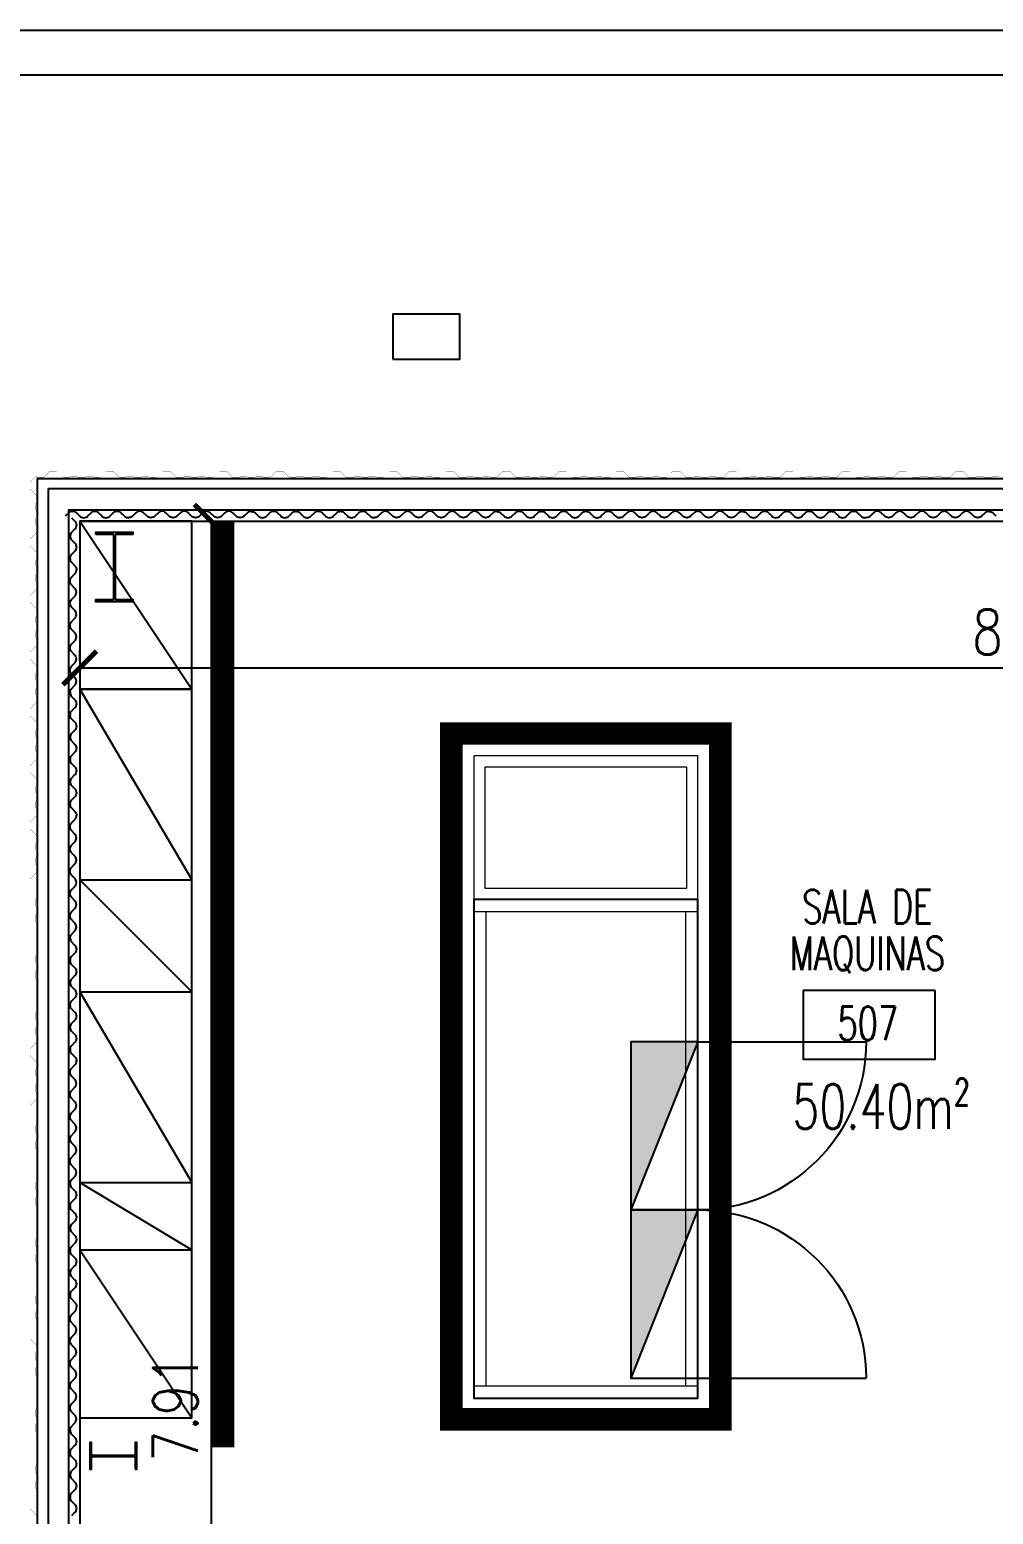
# Model space of a CAD drawing. Header units: millimetres. Extents: x -129 to 3172, y -143 to 919.
# Drawn here: x -53.42 to -49.12, y 37.16 to 43.78 of the extents above; entities that cross this region are included whole.
import ezdxf
from ezdxf.enums import TextEntityAlignment as Align

# ---------------------------------------------------------------- set-up
doc = ezdxf.new("R2010")
doc.units = ezdxf.units.MM
doc.header["$LTSCALE"] = 0.1
doc.linetypes.add('HIDDEN', pattern=[9.525, 6.35, -3.175])
for name, color, linetype in [('A-CHAPA ACANALADA', 8, 'Continuous'), ('A-CHAPA TRAPEZOIDAL', 3, 'Continuous'), ('A-VISTAS', 251, 'Continuous'), ('E-GENERAL', 8, 'Continuous'), ('EXT-REJILLAS', 252, 'Continuous'), ('MET-COLUMNA METALICA', 3, 'Continuous'), ('MET-CORREAS DE CV', 1, 'Continuous'), ('MET-LANA VIDRIO', 8, 'Continuous'), ('P-PINT VIAL AMARILLA', 9, 'Continuous'), ('R-CUADRO REF', 1, 'Continuous'), ('R-NOMBRE LOCAL', 7, 'Continuous'), ('RLV-CORDONES', 2, 'Continuous'), ('zA-COTAS', 1, 'Continuous'), ('zA-TXT SUPS', 2, 'Continuous')]:
    doc.layers.add(name, color=color, linetype=linetype)
doc.styles.add('ROMANS', font='ROMANS.SHX', dxfattribs={"width": 0.8, "height": 0.2})
doc.styles.add('VAUX', font='romans.shx', dxfattribs={"width": 0.85})
doc.linetypes.add('REFERENCIAL CORTE TRANSVERSAL WM$0$BATTING', pattern='A,0.00254,-2.54,[134,ltypeshp.shx,S=2.54,R=0,X=-2.54,Y=0],-5.08,[134,ltypeshp.shx,S=2.54,R=180,X=2.54,Y=0],-2.54', length=10.16254)
doc.dimstyles.new('COTA 1-125', dxfattribs={"dimtxt": 0.2, "dimasz": 0.15, "dimexe": 0.08, "dimexo": 0.08, "dimgap": 0.06, "dimtad": 1, "dimzin": 0, "dimdsep": 46, "dimtxsty": 'ROMANS', "dimblk": 'ARCHTICK', "dimcen": 0, "dimclrd": 256, "dimclre": 8, "dimclrt": 3, "dimadec": 0, "dimazin": 0, "dimtfac": 1, "dimtofl": 0, "dimtmove": 0, "dimatfit": 3, "dimldrblk": 'ARCHTICK', "dimfxl": 1, "dimtolj": 1, "dimtzin": 0, "dimlwd": -1, "dimlwe": -1, "dimarcsym": 0})

# ---------------------------------------------------------------- blocks, each defined once
blk = doc.blocks.new('CMETP')
at = {"layer": 'MET-COLUMNA METALICA'}
blk.add_hatch(color=256, dxfattribs=at).paths.add_polyline_path([(-0.0825, 0), (-0.0825, 0.0097), (-0.0073, 0.0097, 0.414214), (-0.0029, 0.0141), (-0.0029, 0.2958, 0.414214), (-0.0073, 0.3002), (-0.0825, 0.3002), (-0.0825, 0.31), (0.0825, 0.31), (0.0825, 0.3002), (0.0073, 0.3002, 0.414214), (0.0029, 0.2958), (0.0029, 0.0141, 0.414214), (0.0073, 0.0097), (0.0825, 0.0097), (0.0825, 0)])
blk.add_lwpolyline([(0.0825, 0.3002), (0.0825, 0.31), (-0.0825, 0.31), (-0.0825, 0.3002), (-0.0073, 0.3002, -0.414214), (-0.0029, 0.2958), (-0.0029, 0.0141, -0.414214), (-0.0073, 0.0097), (-0.0825, 0.0097), (-0.0825, 0), (0.0825, 0), (0.0825, 0.0097), (0.0073, 0.0097, -0.414214), (0.0029, 0.0141), (0.0029, 0.2958, -0.414214), (0.0073, 0.3002)], format="xyb", close=True, dxfattribs=at)
blk = doc.blocks.new('COL MET 20')
at = {"layer": 'MET-COLUMNA METALICA'}
blk.add_hatch(color=256, dxfattribs=at).paths.add_polyline_path([(-0.0971, -0.0036, -0.414214), (-0.0935, 0), (0.0935, 0, -0.414214), (0.0971, -0.0036), (0.0971, -0.0568), (0.1045, -0.0568), (0.1045, 0.0615), (0.0971, 0.0615), (0.0971, 0.0083, -0.414214), (0.0935, 0.0047), (-0.0935, 0.0047, -0.414214), (-0.0971, 0.0083), (-0.0971, 0.0615), (-0.1045, 0.0615), (-0.1045, -0.0568), (-0.0971, -0.0568)])
blk.add_lwpolyline([(-0.0971, -0.0568), (-0.1045, -0.0568), (-0.1045, 0.0615), (-0.0971, 0.0615), (-0.0971, 0.0083, 0.414214), (-0.0935, 0.0047), (0.0935, 0.0047, 0.414214), (0.0971, 0.0083), (0.0971, 0.0615), (0.1045, 0.0615), (0.1045, -0.0568), (0.0971, -0.0568), (0.0971, -0.0036, 0.414214), (0.0935, 0), (-0.0935, 0, 0.414214), (-0.0971, -0.0036)], format="xyb", close=True, dxfattribs=at)
blk = doc.blocks.new('CF')
at = {"layer": 'E-GENERAL', "ltscale": 2000}
h = blk.add_hatch(color=256, dxfattribs=at)
edge = h.paths.add_edge_path(flags=17)
edge.add_line((-1.6836, -1.1), (-0.9336, -0.8))
h.paths.add_polyline_path([(-1.6836, -1.1), (-0.9336, -0.8), (-1.6836, -0.8)])
h = blk.add_hatch(color=256, dxfattribs=at)
edge = h.paths.add_edge_path(flags=17)
edge.add_line((-0.9336, -1.1), (-0.1836, -0.8))
h.paths.add_polyline_path([(-0.9336, -1.1), (-0.1836, -0.8), (-0.9336, -0.8)])
at = {"layer": 'E-GENERAL', "lineweight": 0}
for p, q in [((-2.3186, -0.1), (-2.3186, -1.1)), ((-2.2636, -1.1), (-2.2636, -0.1)), ((-0.1486, -0.155), (-2.2636, -0.155))]:
    blk.add_line(p, q, dxfattribs=at)
at = {"layer": 'E-GENERAL', "ltscale": 2000}
for p, q in [((-1.6836, -1.1), (-0.9336, -0.8)), ((-0.9336, -1.1), (-0.1836, -0.8))]:
    blk.add_line(p, q, dxfattribs=at)
at = {"layer": 'E-GENERAL'}
for p, q in [((-1.6836, -1.1), (-1.6836, -1.85)), ((-0.1836, -1.1), (-0.1836, -1.85))]:
    blk.add_line(p, q, dxfattribs=at)
at = {"layer": 'E-GENERAL', "lineweight": 0}
for points in [[(-2.3186, -1.1), (-2.9586, -1.1), (-2.9586, -0.1), (-2.3186, -0.1), (-2.3186, -1.1)], [(-0.0936, -1.1), (-0.0936, -0.1), (-0.1486, -0.1), (-0.1486, -1.1), (-0.0936, -1.1)], [(-2.2636, -1.045), (-0.1486, -1.045)]]:
    blk.add_lwpolyline(points, dxfattribs=at)
at = {"layer": 'E-GENERAL'}
blk.add_lwpolyline([(-2.3186, -0.1), (-0.0936, -0.1), (-0.0936, -1.1), (-2.3186, -1.1)], close=True, dxfattribs=at)
at = {"layer": 'E-GENERAL', "lineweight": 0}
blk.add_lwpolyline([(-2.9086, -0.15), (-2.3686, -0.15), (-2.3686, -1.05), (-2.9086, -1.05)], close=True, dxfattribs=at)
at = {"layer": 'E-GENERAL', "ltscale": 2000}
for points in [[(-1.6836, -1.1), (-1.6836, -0.8), (-0.9336, -0.8), (-0.9336, -1.1)], [(-0.9336, -1.1), (-0.9336, -0.8), (-0.1836, -0.8), (-0.1836, -1.1)]]:
    blk.add_lwpolyline(points, close=True, dxfattribs=at)
at = {"layer": 'E-GENERAL'}
for centre, start, end in [((-1.6836, -1.1), 270, 0), ((-0.1836, -1.1), 180, 270)]:
    blk.add_arc(centre, 0.75, start, end, dxfattribs=at)
at = {"layer": 'P-PINT VIAL AMARILLA', "const_width": 0.1}
blk.add_lwpolyline([(-3.0586, -1.2), (0, -1.2), (0, 0), (-3.0586, 0)], close=True, dxfattribs=at)
blk = doc.blocks.new('N Local')
at = {"layer": 'R-CUADRO REF'}
blk.add_lwpolyline([(6337.1934, -934.8286), (6337.93, -934.8286), (6337.93, -935.2124), (6337.1934, -935.2124)], close=True, dxfattribs=at)
at = {"layer": 'R-CUADRO REF', "lineweight": 0, "style": 'VAUX', "width": 0.85}
blk.add_attdef('NUMERO', text='', height=0.1823, dxfattribs=at).set_placement((6337.5847, -935.1061), align=Align.CENTER)
at = {"layer": 'R-NOMBRE LOCAL', "lineweight": 0, "style": 'VAUX', "width": 0.85}
for p in [(6337.5718, -934.4549), (6337.5718, -934.7149)]:
    blk.add_attdef('NOMBRE', text='', height=0.1823, dxfattribs=at).set_placement(p, align=Align.CENTER)
blk = doc.blocks.new('_ARCHTICK')
at = {"color": 0, "linetype": 'ByBlock', "const_width": 0.15}
blk.add_lwpolyline([(-0.5, -0.5), (0.5, 0.5)], dxfattribs=at)
blk = doc.blocks.new('*D385')
at = {"layer": 'Defpoints', "color": 0, "transparency": 16777216}
for p in [(-44.7588, 40.9333), (-53.1984, 40.8846, -0.023), (-44.7588, 40.8846, -0.0132)]:
    blk.add_point(p, dxfattribs=at)
at = {"layer": 'zA-COTAS', "color": 8, "linetype": 'HIDDEN', "transparency": 16777216}
for p, q in [((-53.1984, 40.9646), (-53.1984, 41.0133)), ((-44.7588, 40.9646), (-44.7588, 41.0133))]:
    blk.add_line(p, q, dxfattribs=at)
at = {"layer": 'zA-COTAS', "transparency": 16777216}
blk.add_line((-53.1984, 40.9333), (-44.7588, 40.9333), dxfattribs=at)
at = {"layer": 'zA-COTAS', "transparency": 16777216, "xscale": 0.15, "yscale": 0.15, "zscale": 0.15, "rotation": 180}
blk.add_blockref('_ARCHTICK', (-53.1984, 40.9333), dxfattribs=at)
at = {"layer": 'zA-COTAS', "transparency": 16777216, "xscale": 0.15, "yscale": 0.15, "zscale": 0.15}
blk.add_blockref('_ARCHTICK', (-44.7588, 40.9333), dxfattribs=at)
at = {"layer": 'zA-COTAS', "color": 3, "transparency": 16777216, "insert": (-48.9786, 41.0933), "char_height": 0.2, "attachment_point": 5, "style": 'ROMANS'}
blk.add_mtext('\\A1;8.44', dxfattribs=at)
blk = doc.blocks.new('*D392')
at = {"layer": 'Defpoints', "color": 0, "transparency": 16777216}
for p in [(-52.6304, 41.588, -0.0219), (-52.8647, 33.6785, -0.023), (-52.6125, 33.6785)]:
    blk.add_point(p, dxfattribs=at)
at = {"layer": 'zA-COTAS', "transparency": 16777216}
blk.add_line((-52.6125, 41.588), (-52.6125, 33.6785), dxfattribs=at)
at = {"layer": 'zA-COTAS', "color": 8, "linetype": 'HIDDEN', "transparency": 16777216}
for p, q in [((-52.5504, 41.588), (-52.5325, 41.588)), ((-52.7847, 33.6785), (-52.5325, 33.6785))]:
    blk.add_line(p, q, dxfattribs=at)
at = {"layer": 'zA-COTAS', "transparency": 16777216, "xscale": 0.15, "yscale": 0.15, "zscale": 0.15}
for p, rotation in [((-52.6125, 41.588), 90), ((-52.6125, 33.6785), 270)]:
    blk.add_blockref('_ARCHTICK', p, dxfattribs=dict(at, rotation=rotation))
at = {"layer": 'zA-COTAS', "color": 3, "transparency": 16777216, "insert": (-52.7725, 37.6333), "char_height": 0.2, "attachment_point": 5, "rotation": 90, "style": 'ROMANS'}
blk.add_mtext('\\A1;7.91', dxfattribs=at)
blk = doc.blocks.new('rpluvial')
blk.add_lwpolyline([(1964.5718, 1190.3267), (1964.8718, 1190.3267), (1964.8718, 1190.5267), (1964.5718, 1190.5267)], close=True)

msp = doc.modelspace()

# ---------------------------------------------------------------- linework, layer by layer
at = {"layer": 'A-CHAPA ACANALADA', "elevation": 0.0006}
for points in [[(-53.2621, 41.6112), (-53.248, 41.6253, -0.414214), (-53.2136, 41.6253), (-53.1996, 41.6112, 0.414214), (-53.1621, 41.6112), (-53.148, 41.6253, -0.414214), (-53.1149, 41.6253), (-53.1009, 41.6112, 0.414214), (-53.0634, 41.6112), (-53.0493, 41.6253, -0.414214), (-53.0149, 41.6253), (-53.0009, 41.6112, 0.219544), (-52.9795, 41.6033)], [(-53.2356, 41.6032), (-53.2216, 41.5892, -0.414214), (-53.2216, 41.5517), (-53.2356, 41.5376, 0.414214), (-53.2356, 41.5046), (-53.2216, 41.4905, -0.414214), (-53.2216, 41.453), (-53.2356, 41.439, 0.414214), (-53.2356, 41.4046), (-53.2216, 41.3905, -0.219544), (-53.2137, 41.3691)], [(-52.4338, 41.6316), (-52.4341, 41.6316, 0.181707), (-52.451, 41.6252), (-52.465, 41.6112, -0.414214), (-52.5025, 41.6112), (-52.5166, 41.6252, 0.414214), (-52.551, 41.6252), (-52.565, 41.6112, -0.414214), (-52.6025, 41.6112), (-52.6166, 41.6252, 0.414214), (-52.6497, 41.6252), (-52.6637, 41.6112, -0.414214), (-52.7012, 41.6112), (-52.7152, 41.6252, 0.414214), (-52.7497, 41.6252), (-52.7637, 41.6112, -0.414214), (-52.8012, 41.6112), (-52.8152, 41.6253, 0.414214), (-52.8483, 41.6253), (-52.8624, 41.6112, -0.414214), (-52.8999, 41.6112), (-52.9139, 41.6253, 0.414214), (-52.9483, 41.6253), (-52.9624, 41.6112, -0.219544), (-52.9838, 41.6033, -0.923906)], [(-52.4338, 41.6316), (-52.4335, 41.6316, -0.181707), (-52.4166, 41.6252), (-52.4025, 41.6112, 0.414214), (-52.365, 41.6112), (-52.351, 41.6252, -0.414214), (-52.3166, 41.6252), (-52.3025, 41.6112, 0.414214), (-52.265, 41.6112), (-52.251, 41.6252, -0.414214), (-52.2179, 41.6252), (-52.2039, 41.6112, 0.414214), (-52.1664, 41.6112), (-52.1523, 41.6252, -0.414214), (-52.1179, 41.6252), (-52.1039, 41.6112, 0.414214), (-52.0664, 41.6112), (-52.0523, 41.6252, -0.414214), (-52.0192, 41.6252), (-52.0052, 41.6112, 0.414214), (-51.9677, 41.6112), (-51.9537, 41.6252, -0.414214), (-51.9192, 41.6252), (-51.9052, 41.6112, 0.219544), (-51.8838, 41.6033, 0.923906)], [(-51.3381, 41.6316), (-51.3384, 41.6316, 0.181707), (-51.3553, 41.6252), (-51.3693, 41.6112, -0.414214), (-51.4068, 41.6112), (-51.4209, 41.6252, 0.414214), (-51.4553, 41.6252), (-51.4693, 41.6112, -0.414214), (-51.5068, 41.6112), (-51.5209, 41.6252, 0.414214), (-51.554, 41.6252), (-51.568, 41.6112, -0.414214), (-51.6055, 41.6112), (-51.6195, 41.6252, 0.414214), (-51.654, 41.6252), (-51.668, 41.6112, -0.414214), (-51.7055, 41.6112), (-51.7195, 41.6252, 0.414214), (-51.7526, 41.6252), (-51.7667, 41.6112, -0.414214), (-51.8042, 41.6112), (-51.8182, 41.6252, 0.414214), (-51.8526, 41.6252), (-51.8667, 41.6112, -0.219544), (-51.8881, 41.6033, -0.923906)], [(-51.3387, 41.6316), (-51.3384, 41.6316, -0.181707), (-51.3215, 41.6252), (-51.3075, 41.6112, 0.414214), (-51.27, 41.6112), (-51.2559, 41.6252, -0.414214), (-51.2215, 41.6252), (-51.2075, 41.6112, 0.414214), (-51.17, 41.6112), (-51.1559, 41.6252, -0.414214), (-51.1228, 41.6252), (-51.1088, 41.6112, 0.414214), (-51.0713, 41.6112), (-51.0573, 41.6252, -0.414214), (-51.0228, 41.6252), (-51.0088, 41.6112, 0.414214), (-50.9713, 41.6112), (-50.9573, 41.6252, -0.414214), (-50.9242, 41.6252), (-50.9101, 41.6112, 0.414214), (-50.8726, 41.6112), (-50.8586, 41.6252, -0.414214), (-50.8242, 41.6252), (-50.8101, 41.6112, 0.219544), (-50.7887, 41.6033, 0.923906)], [(-50.243, 41.6316), (-50.2433, 41.6316, 0.181707), (-50.2602, 41.6252), (-50.2743, 41.6112, -0.414214), (-50.3118, 41.6112), (-50.3258, 41.6252, 0.414214), (-50.3602, 41.6252), (-50.3743, 41.6112, -0.414214), (-50.4118, 41.6112), (-50.4258, 41.6252, 0.414214), (-50.4589, 41.6252), (-50.4729, 41.6112, -0.414214), (-50.5104, 41.6112), (-50.5245, 41.6252, 0.414214), (-50.5589, 41.6252), (-50.5729, 41.6112, -0.414214), (-50.6104, 41.6112), (-50.6245, 41.6252, 0.414214), (-50.6576, 41.6252), (-50.6716, 41.6112, -0.414214), (-50.7091, 41.6112), (-50.7231, 41.6252, 0.414214), (-50.7576, 41.6252), (-50.7716, 41.6112, -0.219544), (-50.793, 41.6033, -0.923906)], [(-50.2437, 41.6316), (-50.2434, 41.6316, -0.181707), (-50.2265, 41.6252), (-50.2125, 41.6112, 0.414214), (-50.175, 41.6112), (-50.1609, 41.6252, -0.414214), (-50.1265, 41.6252), (-50.1125, 41.6112, 0.414214), (-50.075, 41.6112), (-50.0609, 41.6252, -0.414214), (-50.0278, 41.6252), (-50.0138, 41.6112, 0.414214), (-49.9763, 41.6112), (-49.9622, 41.6252, -0.414214), (-49.9278, 41.6252), (-49.9138, 41.6112, 0.414214), (-49.8763, 41.6112), (-49.8622, 41.6252, -0.414214), (-49.8292, 41.6252), (-49.8151, 41.6112, 0.414214), (-49.7776, 41.6112), (-49.7636, 41.6252, -0.414214), (-49.7292, 41.6252), (-49.7151, 41.6112, 0.219544), (-49.6937, 41.6033, 0.923906)], [(-49.1437, 41.6315), (-49.144, 41.6315, 0.181707), (-49.1609, 41.6252), (-49.175, 41.6111, -0.414214), (-49.2125, 41.6111), (-49.2265, 41.6252, 0.414214), (-49.2609, 41.6252), (-49.275, 41.6111, -0.414214), (-49.3125, 41.6111), (-49.3265, 41.6252, 0.414214), (-49.3596, 41.6252), (-49.3736, 41.6111, -0.414214), (-49.4111, 41.6111), (-49.4252, 41.6252, 0.414214), (-49.4596, 41.6252), (-49.4736, 41.6111, -0.414214), (-49.5111, 41.6111), (-49.5252, 41.6252, 0.414214), (-49.5583, 41.6252), (-49.5723, 41.6112, -0.414214), (-49.6098, 41.6112), (-49.6238, 41.6252, 0.414214), (-49.6583, 41.6252), (-49.6723, 41.6112, -0.219544), (-49.6937, 41.6033, -0.923906)], [(-49.1437, 41.6315), (-49.1434, 41.6315, -0.181707), (-49.1265, 41.6252), (-49.1125, 41.6111, 0.414214)], [(-53.242, 40.8234), (-53.242, 40.8237, -0.181707), (-53.2356, 40.8406), (-53.2216, 40.8547, 0.414214), (-53.2216, 40.8922), (-53.2356, 40.9062, -0.414214), (-53.2356, 40.9406), (-53.2216, 40.9547, 0.414214), (-53.2216, 40.9922), (-53.2356, 41.0062, -0.414214), (-53.2356, 41.0393), (-53.2216, 41.0533, 0.414214), (-53.2216, 41.0908), (-53.2356, 41.1049, -0.414214), (-53.2356, 41.1393), (-53.2216, 41.1533, 0.414214), (-53.2216, 41.1908), (-53.2356, 41.2049, -0.414214), (-53.2356, 41.238), (-53.2216, 41.252, 0.414214), (-53.2216, 41.2895), (-53.2356, 41.3035, -0.414214), (-53.2356, 41.338), (-53.2216, 41.352, 0.219544), (-53.2137, 41.3734, 0.923906)], [(-53.242, 40.8234), (-53.242, 40.8231, 0.181707), (-53.2356, 40.8062), (-53.2216, 40.7922, -0.414214), (-53.2216, 40.7547), (-53.2356, 40.7406, 0.414214), (-53.2356, 40.7062), (-53.2216, 40.6922, -0.414214), (-53.2216, 40.6547), (-53.2356, 40.6406, 0.414214), (-53.2356, 40.6075), (-53.2216, 40.5935, -0.414214), (-53.2216, 40.556), (-53.2356, 40.5419, 0.414214), (-53.2356, 40.5075), (-53.2216, 40.4935, -0.414214), (-53.2216, 40.456), (-53.2356, 40.4419, 0.414214), (-53.2356, 40.4089), (-53.2216, 40.3948, -0.414214), (-53.2216, 40.3573), (-53.2356, 40.3433, 0.414214), (-53.2356, 40.3089), (-53.2216, 40.2948, -0.219544), (-53.2137, 40.2734, -0.923906)], [(-53.242, 39.7277), (-53.242, 39.728, -0.181707), (-53.2356, 39.7449), (-53.2216, 39.759, 0.414214), (-53.2216, 39.7965), (-53.2356, 39.8105, -0.414214), (-53.2356, 39.8449), (-53.2216, 39.859, 0.414214), (-53.2216, 39.8965), (-53.2356, 39.9105, -0.414214), (-53.2356, 39.9436), (-53.2216, 39.9576, 0.414214), (-53.2216, 39.9951), (-53.2356, 40.0092, -0.414214), (-53.2356, 40.0436), (-53.2216, 40.0576, 0.414214), (-53.2216, 40.0951), (-53.2356, 40.1092, -0.414214), (-53.2356, 40.1423), (-53.2216, 40.1563, 0.414214), (-53.2216, 40.1938), (-53.2356, 40.2078, -0.414214), (-53.2356, 40.2423), (-53.2216, 40.2563, 0.219544), (-53.2137, 40.2777, 0.923906)], [(-53.242, 39.7283), (-53.242, 39.728, 0.181707), (-53.2356, 39.7111), (-53.2216, 39.6971, -0.414214), (-53.2216, 39.6596), (-53.2356, 39.6455, 0.414214), (-53.2356, 39.6111), (-53.2216, 39.5971, -0.414214), (-53.2216, 39.5596), (-53.2356, 39.5455, 0.414214), (-53.2356, 39.5125), (-53.2216, 39.4984, -0.414214), (-53.2216, 39.4609), (-53.2356, 39.4469, 0.414214), (-53.2356, 39.4125), (-53.2216, 39.3984, -0.414214), (-53.2216, 39.3609), (-53.2356, 39.3469, 0.414214), (-53.2356, 39.3138), (-53.2216, 39.2998, -0.414214), (-53.2216, 39.2623), (-53.2356, 39.2482, 0.414214), (-53.2356, 39.2138), (-53.2216, 39.1998, -0.219544), (-53.2137, 39.1783, -0.923906)], [(-53.242, 38.6326), (-53.242, 38.633, -0.181707), (-53.2356, 38.6499), (-53.2216, 38.6639, 0.414214), (-53.2216, 38.7014), (-53.2356, 38.7154, -0.414214), (-53.2356, 38.7499), (-53.2216, 38.7639, 0.414214), (-53.2216, 38.8014), (-53.2356, 38.8154, -0.414214), (-53.2356, 38.8485), (-53.2216, 38.8626, 0.414214), (-53.2216, 38.9001), (-53.2356, 38.9141, -0.414214), (-53.2356, 38.9485), (-53.2216, 38.9626, 0.414214), (-53.2216, 39.0001), (-53.2356, 39.0141, -0.414214), (-53.2356, 39.0472), (-53.2216, 39.0612, 0.414214), (-53.2216, 39.0987), (-53.2356, 39.1128, -0.414214), (-53.2356, 39.1472), (-53.2216, 39.1612, 0.219544), (-53.2137, 39.1826, 0.923906)], [(-53.242, 38.6333), (-53.242, 38.633, 0.181707), (-53.2356, 38.6161), (-53.2216, 38.6021, -0.414214), (-53.2216, 38.5646), (-53.2356, 38.5505, 0.414214), (-53.2356, 38.5161), (-53.2216, 38.5021, -0.414214), (-53.2216, 38.4646), (-53.2356, 38.4505, 0.414214), (-53.2356, 38.4175), (-53.2216, 38.4034, -0.414214), (-53.2216, 38.3659), (-53.2356, 38.3519, 0.414214), (-53.2356, 38.3175), (-53.2216, 38.3034, -0.414214), (-53.2216, 38.2659), (-53.2356, 38.2519, 0.414214), (-53.2356, 38.2188), (-53.2216, 38.2047, -0.414214), (-53.2216, 38.1672), (-53.2356, 38.1532, 0.414214), (-53.2356, 38.1188), (-53.2216, 38.1047, -0.219544), (-53.2137, 38.0833, -0.923906)], [(-53.242, 37.5333), (-53.242, 37.5336, -0.181707), (-53.2356, 37.5505), (-53.2216, 37.5646, 0.414214), (-53.2216, 37.6021), (-53.2356, 37.6161, -0.414214), (-53.2356, 37.6505), (-53.2216, 37.6646, 0.414214), (-53.2216, 37.7021), (-53.2356, 37.7161, -0.414214), (-53.2356, 37.7492), (-53.2216, 37.7633, 0.414214), (-53.2216, 37.8008), (-53.2356, 37.8148, -0.414214), (-53.2356, 37.8492), (-53.2216, 37.8633, 0.414214), (-53.2216, 37.9008), (-53.2356, 37.9148, -0.414214), (-53.2356, 37.9479), (-53.2216, 37.9619, 0.414214), (-53.2216, 37.9994), (-53.2356, 38.0135, -0.414214), (-53.2356, 38.0479), (-53.2216, 38.0619, 0.219544), (-53.2137, 38.0833, 0.923906)], [(-53.242, 37.5333), (-53.242, 37.533, 0.181707), (-53.2356, 37.5161), (-53.2216, 37.5021, -0.414214), (-53.2216, 37.4646), (-53.2356, 37.4505, 0.414214), (-53.2356, 37.4161), (-53.2216, 37.4021, -0.414214), (-53.2216, 37.3646), (-53.2356, 37.3505, 0.414214), (-53.2356, 37.3175), (-53.2216, 37.3034, -0.414214), (-53.2216, 37.2659), (-53.2356, 37.2519, 0.414214), (-53.2356, 37.2175), (-53.2216, 37.2034, -0.414214), (-53.2216, 37.1659), (-53.2356, 37.1519, 0.414214)]]:
    msp.add_lwpolyline(points, format="xyb", dxfattribs=at)
at = {"layer": 'A-CHAPA TRAPEZOIDAL'}
for points in [[(-53.3922, 41.7892, 0.0006, 0.0006, 0), (-53.4205, 41.7609, 0.0006, 0.0006, 0), (-53.4205, 41.7309, 0.0006, 0.0006, 0), (-53.3922, 41.7026, 0.0006, 0.0006, 0), (-53.3922, 41.6726, 0.0006, 0.0006, 0), (-53.3962, 41.6686, 0.0006, 0.0006, 0), (-53.3962, 41.6386, 0.0006, 0.0006, 0), (-53.3922, 41.6346, 0.0006, 0.0006, 0), (-53.3922, 41.6046, 0.0006, 0.0006, 0), (-53.3962, 41.6006, 0.0006, 0.0006, 0), (-53.3962, 41.5706, 0.0006, 0.0006, 0), (-53.3922, 41.5666, 0.0006, 0.0006, 0), (-53.3922, 41.5366, 0.0006, 0.0006, 0), (-53.4205, 41.5083, 0.0006, 0.0006, 0), (-53.4205, 41.4783, 0.0006, 0.0006, 0), (-53.3922, 41.4501, 0.0006, 0.0006, 0), (-53.3922, 41.4201, 0.0006, 0.0006, 0), (-53.3962, 41.4161, 0.0006, 0.0006, 0), (-53.3962, 41.3861, 0.0006, 0.0006, 0), (-53.3922, 41.3821, 0.0006, 0.0006, 0), (-53.3922, 41.3521, 0.0006, 0.0006, 0), (-53.3962, 41.3481, 0.0006, 0.0006, 0), (-53.3962, 41.3181, 0.0006, 0.0006, 0), (-53.3922, 41.3141, 0.0006, 0.0006, 0), (-53.3922, 41.2841, 0.0006, 0.0006, 0), (-53.4205, 41.2558, 0.0006, 0.0006, 0), (-53.4205, 41.2258, 0.0006, 0.0006, 0), (-53.3922, 41.1975, 0.0006, 0.0006, 0), (-53.3922, 41.1675, 0.0006, 0.0006, 0), (-53.3962, 41.1635, 0.0006, 0.0006, 0), (-53.3962, 41.1335, 0.0006, 0.0006, 0), (-53.3922, 41.1295, 0.0006, 0.0006, 0), (-53.3922, 41.0995, 0.0006, 0.0006, 0), (-53.3962, 41.0955, 0.0006, 0.0006, 0), (-53.3962, 41.0655, 0.0006, 0.0006, 0), (-53.3922, 41.0615, 0.0006, 0.0006, 0), (-53.3922, 41.0315, 0.0006, 0.0006, 0), (-53.4205, 41.0032, 0.0006, 0.0006, 0), (-53.4205, 40.9732, 0.0006, 0.0006, 0), (-53.3922, 40.9449, 0, 0, 0)], [(-52.3497, 41.7828, 0.0006, 0.0006, 0), (-52.3797, 41.7828, 0.0006, 0.0006, 0), (-52.3837, 41.7868, 0.0006, 0.0006, 0), (-52.4143, 41.7868, 0.0006, 0.0006, 0), (-52.4183, 41.7828, 0.0006, 0.0006, 0), (-52.4483, 41.7828, 0.0006, 0.0006, 0), (-52.4523, 41.7868, 0.0006, 0.0006, 0), (-52.4823, 41.7868, 0.0006, 0.0006, 0), (-52.4863, 41.7828, 0.0006, 0.0006, 0), (-52.5163, 41.7828, 0.0006, 0.0006, 0), (-52.5446, 41.8111, 0.0006, 0.0006, 0), (-52.5746, 41.8111, 0.0006, 0.0006, 0), (-52.6028, 41.7828, 0.0006, 0.0006, 0), (-52.6328, 41.7828, 0.0006, 0.0006, 0), (-52.6368, 41.7868, 0.0006, 0.0006, 0), (-52.6668, 41.7868, 0.0006, 0.0006, 0), (-52.6708, 41.7828, 0.0006, 0.0006, 0), (-52.7008, 41.7828, 0.0006, 0.0006, 0), (-52.7048, 41.7868, 0.0006, 0.0006, 0), (-52.7348, 41.7868, 0.0006, 0.0006, 0), (-52.7388, 41.7828, 0.0006, 0.0006, 0), (-52.7688, 41.7828, 0.0006, 0.0006, 0), (-52.7971, 41.8111, 0.0006, 0.0006, 0), (-52.8271, 41.8111, 0.0006, 0.0006, 0), (-52.8554, 41.7828, 0.0006, 0.0006, 0), (-52.8854, 41.7828, 0.0006, 0.0006, 0), (-52.8894, 41.7868, 0.0006, 0.0006, 0), (-52.9194, 41.7868, 0.0006, 0.0006, 0), (-52.9234, 41.7828, 0.0006, 0.0006, 0), (-52.9534, 41.7828, 0.0006, 0.0006, 0), (-52.9574, 41.7868, 0.0006, 0.0006, 0), (-52.9874, 41.7868, 0.0006, 0.0006, 0), (-52.9914, 41.7828, 0.0006, 0.0006, 0), (-53.0214, 41.7828, 0.0006, 0.0006, 0), (-53.0497, 41.8111, 0.0006, 0.0006, 0), (-53.0797, 41.8111, 0.0006, 0.0006, 0), (-53.108, 41.7828, 0.0006, 0.0006, 0), (-53.138, 41.7828, 0.0006, 0.0006, 0), (-53.142, 41.7868, 0.0006, 0.0006, 0), (-53.172, 41.7868, 0.0006, 0.0006, 0), (-53.176, 41.7828, 0.0006, 0.0006, 0), (-53.206, 41.7828, 0.0006, 0.0006, 0), (-53.21, 41.7868, 0.0006, 0.0006, 0), (-53.24, 41.7868, 0.0006, 0.0006, 0), (-53.244, 41.7828, 0.0006, 0.0006, 0), (-53.274, 41.7828, 0.0006, 0.0006, 0), (-53.3023, 41.8111, 0.0006, 0.0006, 0), (-53.3323, 41.8111, 0.0006, 0.0006, 0), (-53.3605, 41.7828, 0.0006, 0.0006, 0), (-53.3905, 41.7828, 0.0006, 0.0006, 0), (-53.3945, 41.7868, 0.0006, 0.0006, 0), (-53.3946, 41.7868, 0.0006, 0.0006, 0)], [(-50.8337, 41.7828, 0.0006, 0.0006, 0), (-50.8637, 41.7828, 0.0006, 0.0006, 0), (-50.8677, 41.7868, 0.0006, 0.0006, 0), (-50.8983, 41.7868, 0.0006, 0.0006, 0), (-50.9023, 41.7828, 0.0006, 0.0006, 0), (-50.9323, 41.7828, 0.0006, 0.0006, 0), (-50.9363, 41.7868, 0.0006, 0.0006, 0), (-50.9663, 41.7868, 0.0006, 0.0006, 0), (-50.9703, 41.7828, 0.0006, 0.0006, 0), (-51.0003, 41.7828, 0.0006, 0.0006, 0), (-51.0286, 41.8111, 0.0006, 0.0006, 0), (-51.0586, 41.8111, 0.0006, 0.0006, 0), (-51.0869, 41.7828, 0.0006, 0.0006, 0), (-51.1169, 41.7828, 0.0006, 0.0006, 0), (-51.1209, 41.7868, 0.0006, 0.0006, 0), (-51.1509, 41.7868, 0.0006, 0.0006, 0), (-51.1549, 41.7828, 0.0006, 0.0006, 0), (-51.1849, 41.7828, 0.0006, 0.0006, 0), (-51.1889, 41.7868, 0.0006, 0.0006, 0), (-51.2189, 41.7868, 0.0006, 0.0006, 0), (-51.2229, 41.7828, 0.0006, 0.0006, 0), (-51.2529, 41.7828, 0.0006, 0.0006, 0), (-51.2811, 41.8111, 0.0006, 0.0006, 0), (-51.3111, 41.8111, 0.0006, 0.0006, 0), (-51.3394, 41.7828, 0.0006, 0.0006, 0), (-51.3694, 41.7828, 0.0006, 0.0006, 0), (-51.3734, 41.7868, 0.0006, 0.0006, 0), (-51.4034, 41.7868, 0.0006, 0.0006, 0), (-51.4074, 41.7828, 0.0006, 0.0006, 0), (-51.4374, 41.7828, 0.0006, 0.0006, 0), (-51.4414, 41.7868, 0.0006, 0.0006, 0), (-51.4714, 41.7868, 0.0006, 0.0006, 0), (-51.4754, 41.7828, 0.0006, 0.0006, 0), (-51.5054, 41.7828, 0.0006, 0.0006, 0), (-51.5337, 41.8111, 0.0006, 0.0006, 0), (-51.5637, 41.8111, 0.0006, 0.0006, 0), (-51.592, 41.7828, 0.0006, 0.0006, 0), (-51.622, 41.7828, 0.0006, 0.0006, 0), (-51.626, 41.7868, 0.0006, 0.0006, 0), (-51.656, 41.7868, 0.0006, 0.0006, 0), (-51.66, 41.7828, 0.0006, 0.0006, 0), (-51.69, 41.7828, 0.0006, 0.0006, 0), (-51.694, 41.7868, 0.0006, 0.0006, 0), (-51.724, 41.7868, 0.0006, 0.0006, 0), (-51.728, 41.7828, 0.0006, 0.0006, 0), (-51.758, 41.7828, 0.0006, 0.0006, 0), (-51.7863, 41.8111, 0.0006, 0.0006, 0), (-51.8163, 41.8111, 0.0006, 0.0006, 0), (-51.8446, 41.7828, 0.0006, 0.0006, 0), (-51.8746, 41.7828, 0.0006, 0.0006, 0), (-51.8786, 41.7868, 0.0006, 0.0006, 0), (-51.9086, 41.7868, 0.0006, 0.0006, 0), (-51.9126, 41.7828, 0.0006, 0.0006, 0), (-51.9426, 41.7828, 0.0006, 0.0006, 0), (-51.9466, 41.7868, 0.0006, 0.0006, 0), (-51.9766, 41.7868, 0.0006, 0.0006, 0), (-51.9806, 41.7828, 0.0006, 0.0006, 0), (-52.0106, 41.7828, 0.0006, 0.0006, 0), (-52.0388, 41.8111, 0.0006, 0.0006, 0), (-52.0688, 41.8111, 0.0006, 0.0006, 0), (-52.0971, 41.7828, 0.0006, 0.0006, 0), (-52.1271, 41.7828, 0.0006, 0.0006, 0), (-52.1311, 41.7868, 0.0006, 0.0006, 0), (-52.1611, 41.7868, 0.0006, 0.0006, 0), (-52.1651, 41.7828, 0.0006, 0.0006, 0), (-52.1951, 41.7828, 0.0006, 0.0006, 0), (-52.1991, 41.7868, 0.0006, 0.0006, 0), (-52.2291, 41.7868, 0.0006, 0.0006, 0), (-52.2331, 41.7828, 0.0006, 0.0006, 0), (-52.2631, 41.7828, 0.0006, 0.0006, 0), (-52.2914, 41.8111, 0.0006, 0.0006, 0), (-52.3214, 41.8111, 0.0006, 0.0006, 0), (-52.3497, 41.7828, 0, 0, 0)], [(-49.8119, 41.7943, 0.0006, 0.0006, 0), (-49.8234, 41.7828, 0.0006, 0.0006, 0), (-49.8534, 41.7828, 0.0006, 0.0006, 0), (-49.8574, 41.7868, 0.0006, 0.0006, 0), (-49.8874, 41.7868, 0.0006, 0.0006, 0), (-49.8914, 41.7828, 0.0006, 0.0006, 0), (-49.9214, 41.7828, 0.0006, 0.0006, 0), (-49.9254, 41.7868, 0.0006, 0.0006, 0), (-49.9554, 41.7868, 0.0006, 0.0006, 0), (-49.9594, 41.7828, 0.0006, 0.0006, 0), (-49.9894, 41.7828, 0.0006, 0.0006, 0), (-50.0177, 41.8111, 0.0006, 0.0006, 0), (-50.0477, 41.8111, 0.0006, 0.0006, 0), (-50.076, 41.7828, 0.0006, 0.0006, 0), (-50.106, 41.7828, 0.0006, 0.0006, 0), (-50.11, 41.7868, 0.0006, 0.0006, 0), (-50.14, 41.7868, 0.0006, 0.0006, 0), (-50.144, 41.7828, 0.0006, 0.0006, 0), (-50.174, 41.7828, 0.0006, 0.0006, 0), (-50.178, 41.7868, 0.0006, 0.0006, 0), (-50.208, 41.7868, 0.0006, 0.0006, 0), (-50.212, 41.7828, 0.0006, 0.0006, 0), (-50.242, 41.7828, 0.0006, 0.0006, 0), (-50.2703, 41.8111, 0.0006, 0.0006, 0), (-50.3003, 41.8111, 0.0006, 0.0006, 0), (-50.3286, 41.7828, 0.0006, 0.0006, 0), (-50.3586, 41.7828, 0.0006, 0.0006, 0), (-50.3626, 41.7868, 0.0006, 0.0006, 0), (-50.3926, 41.7868, 0.0006, 0.0006, 0), (-50.3966, 41.7828, 0.0006, 0.0006, 0), (-50.4266, 41.7828, 0.0006, 0.0006, 0), (-50.4306, 41.7868, 0.0006, 0.0006, 0), (-50.4606, 41.7868, 0.0006, 0.0006, 0), (-50.4646, 41.7828, 0.0006, 0.0006, 0), (-50.4946, 41.7828, 0.0006, 0.0006, 0), (-50.5229, 41.8111, 0.0006, 0.0006, 0), (-50.5529, 41.8111, 0.0006, 0.0006, 0), (-50.5811, 41.7828, 0.0006, 0.0006, 0), (-50.6111, 41.7828, 0.0006, 0.0006, 0), (-50.6151, 41.7868, 0.0006, 0.0006, 0), (-50.6451, 41.7868, 0.0006, 0.0006, 0), (-50.6491, 41.7828, 0.0006, 0.0006, 0), (-50.6791, 41.7828, 0.0006, 0.0006, 0), (-50.6831, 41.7868, 0.0006, 0.0006, 0), (-50.7131, 41.7868, 0.0006, 0.0006, 0), (-50.7171, 41.7828, 0.0006, 0.0006, 0), (-50.7471, 41.7828, 0.0006, 0.0006, 0), (-50.7754, 41.8111, 0.0006, 0.0006, 0), (-50.8054, 41.8111, 0.0006, 0.0006, 0), (-50.8337, 41.7828, 0, 0, 0)], [(-49.0992, 41.7868, 0.0006, 0.0006, 0), (-49.1297, 41.7868, 0.0006, 0.0006, 0), (-49.1337, 41.7828, 0.0006, 0.0006, 0), (-49.1637, 41.7828, 0.0006, 0.0006, 0), (-49.1677, 41.7868, 0.0006, 0.0006, 0), (-49.1977, 41.7868, 0.0006, 0.0006, 0), (-49.2017, 41.7828, 0.0006, 0.0006, 0), (-49.2317, 41.7828, 0.0006, 0.0006, 0), (-49.26, 41.8111, 0.0006, 0.0006, 0), (-49.29, 41.8111, 0.0006, 0.0006, 0), (-49.3183, 41.7828, 0.0006, 0.0006, 0), (-49.3483, 41.7828, 0.0006, 0.0006, 0), (-49.3523, 41.7868, 0.0006, 0.0006, 0), (-49.3823, 41.7868, 0.0006, 0.0006, 0), (-49.3863, 41.7828, 0.0006, 0.0006, 0), (-49.4163, 41.7828, 0.0006, 0.0006, 0), (-49.4203, 41.7868, 0.0006, 0.0006, 0), (-49.4503, 41.7868, 0.0006, 0.0006, 0), (-49.4543, 41.7828, 0.0006, 0.0006, 0), (-49.4843, 41.7828, 0.0006, 0.0006, 0), (-49.5126, 41.8111, 0.0006, 0.0006, 0), (-49.5426, 41.8111, 0.0006, 0.0006, 0), (-49.5709, 41.7828, 0.0006, 0.0006, 0), (-49.6009, 41.7828, 0.0006, 0.0006, 0), (-49.6049, 41.7868, 0.0006, 0.0006, 0), (-49.6349, 41.7868, 0.0006, 0.0006, 0), (-49.6389, 41.7828, 0.0006, 0.0006, 0), (-49.6689, 41.7828, 0.0006, 0.0006, 0), (-49.6729, 41.7868, 0.0006, 0.0006, 0), (-49.7029, 41.7868, 0.0006, 0.0006, 0), (-49.7069, 41.7828, 0.0006, 0.0006, 0), (-49.7369, 41.7828, 0.0006, 0.0006, 0), (-49.7652, 41.8111, 0.0006, 0.0006, 0), (-49.7952, 41.8111, 0.0006, 0.0006, 0), (-49.8234, 41.7828, 0.0006, 0.0006, 0), (-49.8534, 41.7828, 0.0006, 0.0006, 0), (-49.8574, 41.7868, 0.0006, 0.0006, 0), (-49.8874, 41.7868, 0.0006, 0.0006, 0), (-49.8914, 41.7828, 0.0006, 0.0006, 0), (-49.9214, 41.7828, 0.0006, 0.0006, 0), (-49.9254, 41.7868, 0.0006, 0.0006, 0), (-49.9554, 41.7868, 0.0006, 0.0006, 0), (-49.9594, 41.7828, 0.0006, 0.0006, 0), (-49.9894, 41.7828, 0.0006, 0.0006, 0), (-50.0177, 41.8111, 0.0006, 0.0006, 0), (-50.0477, 41.8111, 0.0006, 0.0006, 0), (-50.076, 41.7828, 0.0006, 0.0006, 0), (-50.106, 41.7828, 0.0006, 0.0006, 0), (-50.11, 41.7868, 0.0006, 0.0006, 0), (-50.14, 41.7868, 0.0006, 0.0006, 0), (-50.144, 41.7828, 0.0006, 0.0006, 0), (-50.174, 41.7828, 0.0006, 0.0006, 0), (-50.178, 41.7868, 0.0006, 0.0006, 0), (-50.208, 41.7868, 0.0006, 0.0006, 0), (-50.212, 41.7828, 0.0006, 0.0006, 0), (-50.242, 41.7828, 0.0006, 0.0006, 0), (-50.2452, 41.786, 0.0006, 0.0006, 0)], [(-53.3922, 40.9449, 0.0006, 0.0006, 0), (-53.3922, 40.9149, 0.0006, 0.0006, 0), (-53.3962, 40.9109, 0.0006, 0.0006, 0), (-53.3962, 40.8803, 0.0006, 0.0006, 0), (-53.3922, 40.8763, 0.0006, 0.0006, 0), (-53.3922, 40.8463, 0.0006, 0.0006, 0), (-53.3962, 40.8423, 0.0006, 0.0006, 0), (-53.3962, 40.8123, 0.0006, 0.0006, 0), (-53.3922, 40.8083, 0.0006, 0.0006, 0), (-53.3922, 40.7783, 0.0006, 0.0006, 0), (-53.4205, 40.7501, 0.0006, 0.0006, 0), (-53.4205, 40.7201, 0.0006, 0.0006, 0), (-53.3922, 40.6918, 0.0006, 0.0006, 0), (-53.3922, 40.6618, 0.0006, 0.0006, 0), (-53.3962, 40.6578, 0.0006, 0.0006, 0), (-53.3962, 40.6278, 0.0006, 0.0006, 0), (-53.3922, 40.6238, 0.0006, 0.0006, 0), (-53.3922, 40.5938, 0.0006, 0.0006, 0), (-53.3962, 40.5898, 0.0006, 0.0006, 0), (-53.3962, 40.5598, 0.0006, 0.0006, 0), (-53.3922, 40.5558, 0.0006, 0.0006, 0), (-53.3922, 40.5258, 0.0006, 0.0006, 0), (-53.4205, 40.4975, 0.0006, 0.0006, 0), (-53.4205, 40.4675, 0.0006, 0.0006, 0), (-53.3922, 40.4392, 0.0006, 0.0006, 0), (-53.3922, 40.4092, 0.0006, 0.0006, 0), (-53.3962, 40.4052, 0.0006, 0.0006, 0), (-53.3962, 40.3752, 0.0006, 0.0006, 0), (-53.3922, 40.3712, 0.0006, 0.0006, 0), (-53.3922, 40.3412, 0.0006, 0.0006, 0), (-53.3962, 40.3372, 0.0006, 0.0006, 0), (-53.3962, 40.3072, 0.0006, 0.0006, 0), (-53.3922, 40.3032, 0.0006, 0.0006, 0), (-53.3922, 40.2732, 0.0006, 0.0006, 0), (-53.4205, 40.2449, 0.0006, 0.0006, 0), (-53.4205, 40.2149, 0.0006, 0.0006, 0), (-53.3922, 40.1866, 0.0006, 0.0006, 0), (-53.3922, 40.1566, 0.0006, 0.0006, 0), (-53.3962, 40.1526, 0.0006, 0.0006, 0), (-53.3962, 40.1226, 0.0006, 0.0006, 0), (-53.3922, 40.1186, 0.0006, 0.0006, 0), (-53.3922, 40.0886, 0.0006, 0.0006, 0), (-53.3962, 40.0846, 0.0006, 0.0006, 0), (-53.3962, 40.0546, 0.0006, 0.0006, 0), (-53.3922, 40.0506, 0.0006, 0.0006, 0), (-53.3922, 40.0206, 0.0006, 0.0006, 0), (-53.4205, 39.9924, 0.0006, 0.0006, 0), (-53.4205, 39.9624, 0.0006, 0.0006, 0), (-53.3922, 39.9341, 0.0006, 0.0006, 0), (-53.3922, 39.9041, 0.0006, 0.0006, 0), (-53.3962, 39.9001, 0.0006, 0.0006, 0), (-53.3962, 39.8701, 0.0006, 0.0006, 0), (-53.3922, 39.8661, 0.0006, 0.0006, 0), (-53.3922, 39.8361, 0.0006, 0.0006, 0), (-53.3962, 39.8321, 0.0006, 0.0006, 0), (-53.3962, 39.8021, 0.0006, 0.0006, 0), (-53.3922, 39.7981, 0.0006, 0.0006, 0), (-53.3922, 39.7681, 0.0006, 0.0006, 0), (-53.4205, 39.7398, 0.0006, 0.0006, 0), (-53.4205, 39.7098, 0.0006, 0.0006, 0), (-53.3922, 39.6815, 0.0006, 0.0006, 0), (-53.3922, 39.6515, 0.0006, 0.0006, 0), (-53.3962, 39.6475, 0.0006, 0.0006, 0), (-53.3962, 39.6175, 0.0006, 0.0006, 0), (-53.3922, 39.6135, 0.0006, 0.0006, 0), (-53.3922, 39.5835, 0.0006, 0.0006, 0), (-53.3962, 39.5795, 0.0006, 0.0006, 0), (-53.3962, 39.5495, 0.0006, 0.0006, 0), (-53.3922, 39.5455, 0.0006, 0.0006, 0), (-53.3922, 39.5155, 0.0006, 0.0006, 0), (-53.4205, 39.4872, 0.0006, 0.0006, 0), (-53.4205, 39.4572, 0.0006, 0.0006, 0), (-53.3922, 39.4289, 0, 0, 0)], [(-53.3922, 39.4289, 0.0006, 0.0006, 0), (-53.3922, 39.3989, 0.0006, 0.0006, 0), (-53.3962, 39.3949, 0.0006, 0.0006, 0), (-53.3962, 39.3644, 0.0006, 0.0006, 0), (-53.3922, 39.3604, 0.0006, 0.0006, 0), (-53.3922, 39.3304, 0.0006, 0.0006, 0), (-53.3962, 39.3264, 0.0006, 0.0006, 0), (-53.3962, 39.2964, 0.0006, 0.0006, 0), (-53.3922, 39.2924, 0.0006, 0.0006, 0), (-53.3922, 39.2624, 0.0006, 0.0006, 0), (-53.4205, 39.2341, 0.0006, 0.0006, 0), (-53.4205, 39.2041, 0.0006, 0.0006, 0), (-53.3922, 39.1758, 0.0006, 0.0006, 0), (-53.3922, 39.1458, 0.0006, 0.0006, 0), (-53.3962, 39.1418, 0.0006, 0.0006, 0), (-53.3962, 39.1118, 0.0006, 0.0006, 0), (-53.3922, 39.1078, 0.0006, 0.0006, 0), (-53.3922, 39.0778, 0.0006, 0.0006, 0), (-53.3962, 39.0738, 0.0006, 0.0006, 0), (-53.3962, 39.0438, 0.0006, 0.0006, 0), (-53.3922, 39.0398, 0.0006, 0.0006, 0), (-53.3922, 39.0098, 0.0006, 0.0006, 0), (-53.4205, 38.9815, 0.0006, 0.0006, 0), (-53.4205, 38.9515, 0.0006, 0.0006, 0), (-53.3922, 38.9232, 0.0006, 0.0006, 0), (-53.3922, 38.8932, 0.0006, 0.0006, 0), (-53.3962, 38.8892, 0.0006, 0.0006, 0), (-53.3962, 38.8592, 0.0006, 0.0006, 0), (-53.3922, 38.8552, 0.0006, 0.0006, 0), (-53.3922, 38.8252, 0.0006, 0.0006, 0), (-53.3962, 38.8212, 0.0006, 0.0006, 0), (-53.3962, 38.7912, 0.0006, 0.0006, 0), (-53.3922, 38.7872, 0.0006, 0.0006, 0), (-53.3922, 38.7572, 0.0006, 0.0006, 0), (-53.4205, 38.7289, 0.0006, 0.0006, 0), (-53.4205, 38.6989, 0.0006, 0.0006, 0), (-53.3922, 38.6707, 0.0006, 0.0006, 0), (-53.3922, 38.6407, 0.0006, 0.0006, 0), (-53.3962, 38.6367, 0.0006, 0.0006, 0), (-53.3962, 38.6067, 0.0006, 0.0006, 0), (-53.3922, 38.6027, 0.0006, 0.0006, 0), (-53.3922, 38.5727, 0.0006, 0.0006, 0), (-53.3962, 38.5687, 0.0006, 0.0006, 0), (-53.3962, 38.5387, 0.0006, 0.0006, 0), (-53.3922, 38.5347, 0.0006, 0.0006, 0), (-53.3922, 38.5047, 0.0006, 0.0006, 0), (-53.4205, 38.4764, 0.0006, 0.0006, 0), (-53.4205, 38.4464, 0.0006, 0.0006, 0), (-53.3922, 38.4181, 0.0006, 0.0006, 0), (-53.3922, 38.3881, 0.0006, 0.0006, 0), (-53.3962, 38.3841, 0.0006, 0.0006, 0), (-53.3962, 38.3541, 0.0006, 0.0006, 0), (-53.3922, 38.3501, 0.0006, 0.0006, 0), (-53.3922, 38.3201, 0.0006, 0.0006, 0), (-53.3962, 38.3161, 0.0006, 0.0006, 0), (-53.3962, 38.2861, 0.0006, 0.0006, 0), (-53.3922, 38.2821, 0.0006, 0.0006, 0), (-53.3922, 38.2521, 0.0006, 0.0006, 0), (-53.4205, 38.2238, 0.0006, 0.0006, 0), (-53.4205, 38.1938, 0.0006, 0.0006, 0), (-53.3922, 38.1655, 0.0006, 0.0006, 0), (-53.3922, 38.1355, 0.0006, 0.0006, 0), (-53.3962, 38.1315, 0.0006, 0.0006, 0), (-53.3962, 38.1015, 0.0006, 0.0006, 0), (-53.3922, 38.0975, 0.0006, 0.0006, 0), (-53.3922, 38.0675, 0.0006, 0.0006, 0), (-53.3962, 38.0635, 0.0006, 0.0006, 0), (-53.3962, 38.0335, 0.0006, 0.0006, 0), (-53.3922, 38.0295, 0.0006, 0.0006, 0), (-53.3922, 37.9995, 0.0006, 0.0006, 0), (-53.4205, 37.9712, 0.0006, 0.0006, 0), (-53.4205, 37.9412, 0.0006, 0.0006, 0), (-53.3922, 37.913, 0, 0, 0)], [(-53.3922, 37.913, 0.0006, 0.0006, 0), (-53.3922, 37.883, 0.0006, 0.0006, 0), (-53.3962, 37.879, 0.0006, 0.0006, 0), (-53.3962, 37.8484, 0.0006, 0.0006, 0), (-53.3922, 37.8444, 0.0006, 0.0006, 0), (-53.3922, 37.8144, 0.0006, 0.0006, 0), (-53.3962, 37.8104, 0.0006, 0.0006, 0), (-53.3962, 37.7804, 0.0006, 0.0006, 0), (-53.3922, 37.7764, 0.0006, 0.0006, 0), (-53.3922, 37.7464, 0.0006, 0.0006, 0), (-53.4205, 37.7181, 0.0006, 0.0006, 0), (-53.4205, 37.6881, 0.0006, 0.0006, 0), (-53.3922, 37.6598, 0.0006, 0.0006, 0), (-53.3922, 37.6298, 0.0006, 0.0006, 0), (-53.3962, 37.6258, 0.0006, 0.0006, 0), (-53.3962, 37.5958, 0.0006, 0.0006, 0), (-53.3922, 37.5918, 0.0006, 0.0006, 0), (-53.3922, 37.5618, 0.0006, 0.0006, 0), (-53.3962, 37.5578, 0.0006, 0.0006, 0), (-53.3962, 37.5278, 0.0006, 0.0006, 0), (-53.3922, 37.5238, 0.0006, 0.0006, 0), (-53.3922, 37.4938, 0.0006, 0.0006, 0), (-53.4205, 37.4655, 0.0006, 0.0006, 0), (-53.4205, 37.4355, 0.0006, 0.0006, 0), (-53.3922, 37.4072, 0.0006, 0.0006, 0), (-53.3922, 37.3772, 0.0006, 0.0006, 0), (-53.3962, 37.3732, 0.0006, 0.0006, 0), (-53.3962, 37.3432, 0.0006, 0.0006, 0), (-53.3922, 37.3392, 0.0006, 0.0006, 0), (-53.3922, 37.3092, 0.0006, 0.0006, 0), (-53.3962, 37.3052, 0.0006, 0.0006, 0), (-53.3962, 37.2752, 0.0006, 0.0006, 0), (-53.3922, 37.2712, 0.0006, 0.0006, 0), (-53.3922, 37.2412, 0.0006, 0.0006, 0), (-53.4205, 37.213, 0.0006, 0.0006, 0), (-53.4205, 37.183, 0.0006, 0.0006, 0), (-53.3922, 37.1547, 0.0006, 0.0006, 0)]]:
    msp.add_lwpolyline(points, format="xyseb", dxfattribs=at)
at = {"layer": 'A-VISTAS'}
for p, q in [((-53.1984, 41.5881), (-53.1984, 33.6785)), ((-53.1984, 41.588), (-44.7588, 41.5881))]:
    msp.add_line(p, q, dxfattribs=at)
at = {"layer": 'E-GENERAL'}
msp.add_lwpolyline([(-52.6984, 40.8381), (-52.6984, 41.5881), (-53.1984, 41.5881), (-53.1984, 40.8381)], close=True, dxfattribs=at)
at = {"layer": 'E-GENERAL', "ltscale": 5}
for points in [[(-53.1984, 41.5881), (-52.6984, 40.8381)], [(-53.1984, 40.8381), (-52.6984, 39.9881)], [(-53.1984, 40.8381), (-53.1984, 39.9881), (-53.1984, 39.4881), (-53.1984, 38.6381), (-53.1984, 38.3381), (-53.1984, 37.5881), (-52.6984, 37.5881), (-52.6984, 40.8381), (-53.1984, 40.8381)], [(-53.1984, 40.8381), (-52.6984, 39.9881)], [(-53.1984, 39.9881), (-52.6984, 39.9881)], [(-53.1984, 39.9881), (-52.6984, 39.4881)], [(-53.1984, 39.9881), (-52.6984, 39.9881)], [(-53.1984, 39.9881), (-52.6984, 39.4881)], [(-53.1984, 39.4881), (-52.6984, 39.4881)], [(-53.1984, 39.4881), (-52.6984, 38.6381)], [(-53.1984, 38.6381), (-52.6984, 38.6381)], [(-53.1984, 38.6381), (-52.6984, 38.3381)], [(-53.1984, 38.3381), (-52.6984, 38.3381)], [(-53.1984, 38.3381), (-52.6984, 37.5881)], [(-53.1984, 38.3381), (-52.6984, 38.3381)], [(-53.1984, 38.3381), (-52.6984, 37.5881)]]:
    msp.add_lwpolyline(points, dxfattribs=at)
at = {"layer": 'MET-CORREAS DE CV'}
for p, q in [((-53.3884, 41.778), (-53.3884, 35.6098)), ((-53.3884, 41.778), (-44.7588, 41.778)), ((-53.2484, 41.638), (-53.2484, 35.6098)), ((-53.2484, 41.638), (-44.7588, 41.638))]:
    msp.add_line(p, q, dxfattribs=at)
at = {"layer": 'MET-LANA VIDRIO', "linetype": 'REFERENCIAL CORTE TRANSVERSAL WM$0$BATTING', "ltscale": 0.025}
for points in [[(-53.3384, 35.6098), (-53.3384, 41.7338)], [(-53.3384, 41.7338), (-44.7588, 41.7338)]]:
    msp.add_lwpolyline(points, dxfattribs=at)
at = {"layer": 'P-PINT VIAL AMARILLA', "const_width": 0.1}
msp.add_lwpolyline([(-52.5594, 41.5881), (-52.5594, 41.5881), (-52.5594, 37.4573), (-52.5594, 37.4573)], dxfattribs=at)
at = {"layer": 'RLV-CORDONES', "elevation": 0.0004}
msp.add_lwpolyline([(-61.6249, -4.2732), (-61.625, 34.4717), (-61.625, 34.4717), (-61.625, 34.4717), (-61.625, 34.4717), (-61.625, 34.4717), (-61.625, 34.4717), (-61.6249, 37.778, -0.414212), (-55.6249, 43.778), (-14.3976, 43.778)], format="xyb", dxfattribs=at)
at = {"layer": 'RLV-CORDONES', "color": 253, "elevation": 0.0004}
msp.add_lwpolyline([(-61.4249, -4.265), (-61.4249, 37.778, -0.414212), (-55.6249, 43.578), (-13.7467, 43.578)], format="xyb", dxfattribs=at)

# ---------------------------------------------------------------- block references
at = {"xscale": -1, "rotation": 90}
msp.add_blockref('CF', (-51.5416, 37.582), dxfattribs=at)
ref = msp.add_blockref('N Local', (5020.3716, 787.3575), dxfattribs=dict(xscale=-0.7999999999999545, yscale=0.8000000000000114, zscale=0.8))
ref.add_attrib('NUMERO', '507', dxfattribs={"layer": 'R-CUADRO REF', "lineweight": 0, "height": 0.15, "style": 'VAUX', "width": 0.7}).set_placement((-49.6836, 39.2726), align=Align.CENTER)
ref.add_attrib('NOMBRE', 'SALA DE', dxfattribs={"layer": 'R-NOMBRE LOCAL', "lineweight": 0, "height": 0.15, "style": 'VAUX', "width": 0.7}).set_placement((-49.6859, 39.7935), align=Align.CENTER)
ref.add_attrib('NOMBRE', 'MAQUINAS', dxfattribs={"layer": 'R-NOMBRE LOCAL', "lineweight": 0, "height": 0.15, "style": 'VAUX', "width": 0.7}).set_placement((-49.6859, 39.5856), align=Align.CENTER)
at = {"layer": 'EXT-REJILLAS'}
msp.add_blockref('rpluvial', (-2016.3749, -1148.0156, 0.0004), dxfattribs=at)
at = {"layer": 'MET-COLUMNA METALICA', "xscale": -1}
for name, p in [('CMETP', (-53.044, 41.2281, -0.0205)), ('COL MET 20', (-53.049, 37.4164, -0.0012))]:
    msp.add_blockref(name, p, dxfattribs=at)

# ---------------------------------------------------------------- texts
at = {"layer": 'zA-TXT SUPS', "insert": (-51.8328, 39.0773, 0.0029), "char_height": 0.2, "width": 4.465041, "attachment_point": 1, "line_spacing_factor": 0.999789, "style": 'VAUX'}
msp.add_mtext('\\pi1.81252;{\\W0.7;50.40m²}', dxfattribs=at)

# ---------------------------------------------------------------- dimensions: what is measured, and where the dimension line sits
at = {"layer": 'zA-COTAS'}
dim = msp.add_linear_dim(base=(-52.6125, 33.6785, 0.0219), p1=(-52.6304, 41.588), p2=(-52.8647, 33.6785, -0.0011), angle=90, dimstyle='COTA 1-125', dxfattribs=at)
dim.commit()
dim.dimension.update_dxf_attribs({"geometry": '*D392', "text_midpoint": (-52.7725, 37.6333, 0.0219)})
dim = msp.add_linear_dim(base=(-44.7588, 40.9333, 0.0219), p1=(-53.1984, 40.8846, -0.0011), p2=(-44.7588, 40.8846, 0.0086), dimstyle='COTA 1-125', dxfattribs=at)
dim.commit()
dim.dimension.update_dxf_attribs({"geometry": '*D385', "text_midpoint": (-48.9786, 41.0933, 0.0219)})

doc.saveas('drawing.dxf')
